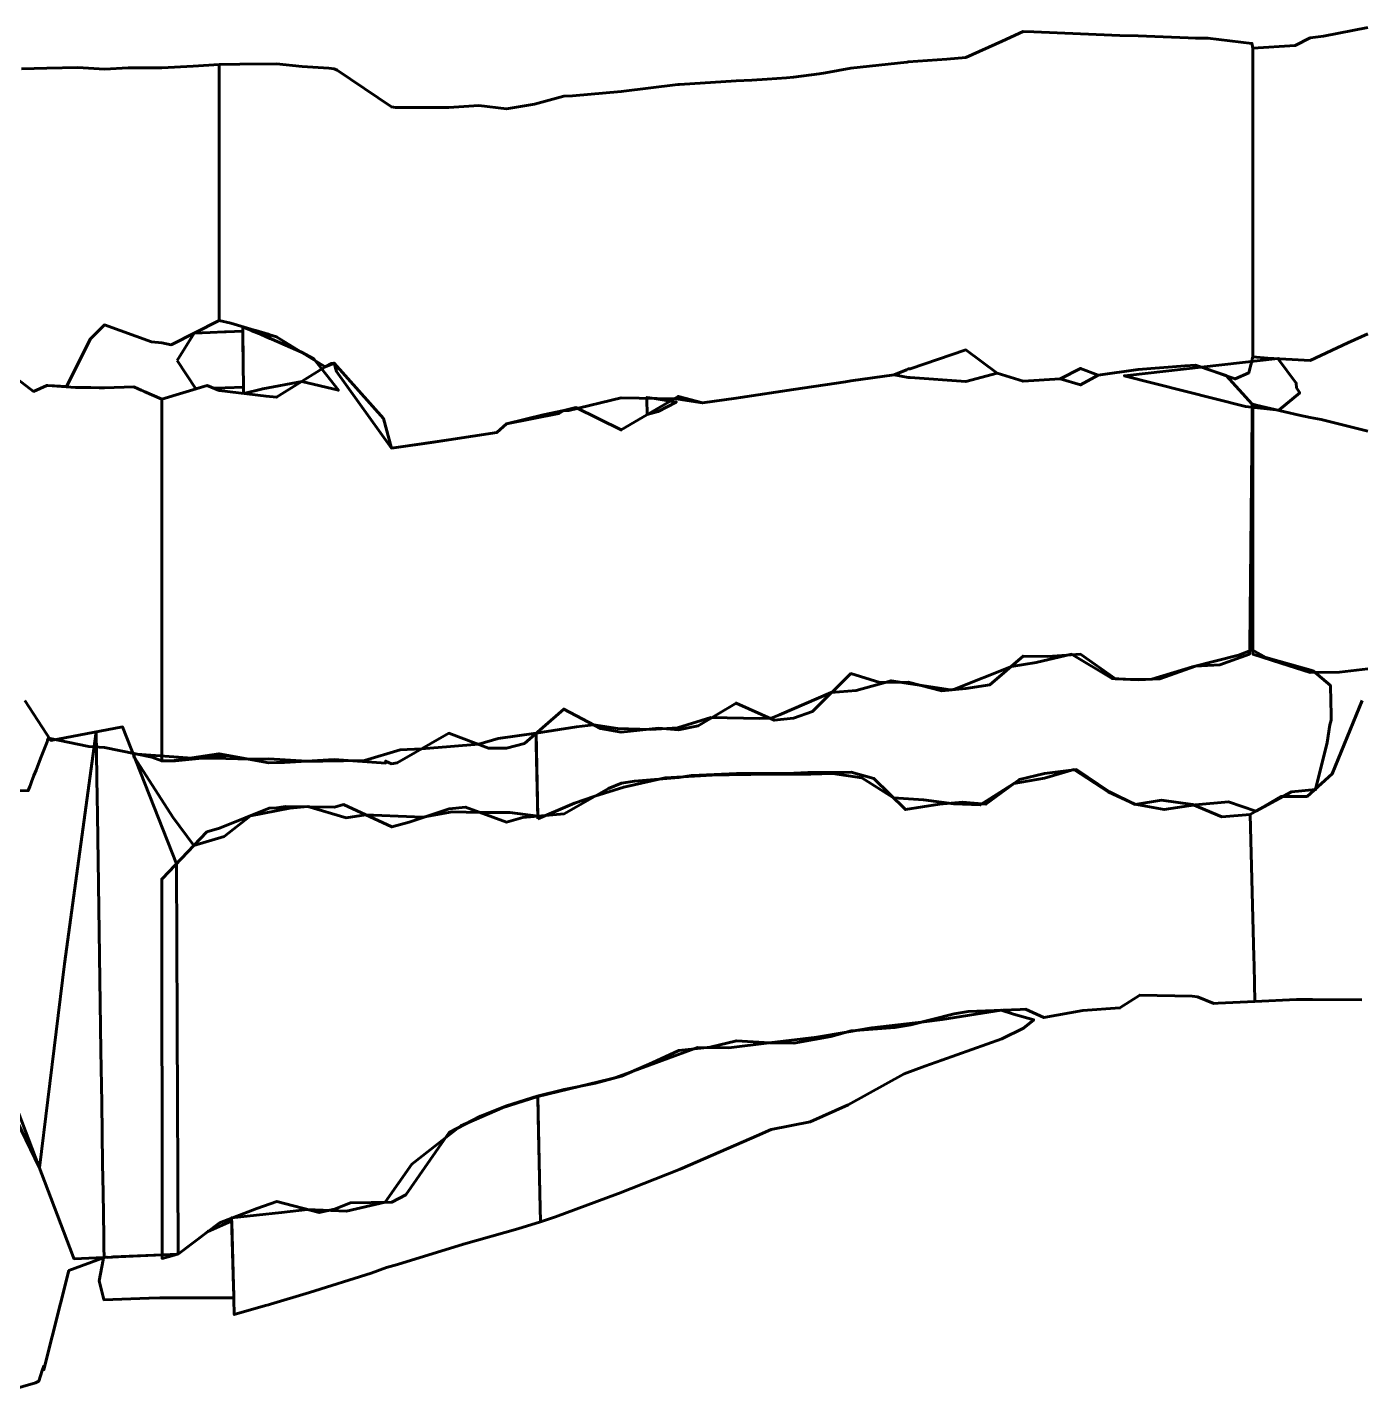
# Model space of a CAD drawing. Header units: millimetres. Extents: x -11105 to 6250, y -8045 to 7046.
# Drawn here: x -3395.06 to -3348.6, y -704.17 to -656.44 of the extents above; entities that cross this region are included whole.
import ezdxf

# ---------------------------------------------------------------- set-up
doc = ezdxf.new("R2010")
doc.units = ezdxf.units.MM
for name, color, linetype in [('C_____20241011082109748007_БДШ-1_5_3_-260_ЮЗРТ_tridb_ОР_12_18', 1, 'Continuous'), ('C_____20241011082109869451_БДШ-1_5_7_-260_ЮЗРТ_ОР_tridb_ОР_01_19', 1, 'Continuous'), ('C_____20241011082109869451_БДШ-1_5_7_-260_ЮЗРТ_ОР_tridb_ОР_12_18', 1, 'Continuous'), ('C_____20241011082111989397_БДШ-2_5_3_-260_ЮЗРТ_ОР_tridb_ОР_12_18', 1, 'Continuous'), ('C_____20241011082112124605_БДШ-2_5_7_260_ЮЗРТ_ОР_tridb_ОР_12_18', 1, 'Continuous'), ('C_____20241011082112242269_БДШ-2_7_9_-260_ЮЗРТ_ОР_tridb_ОР_01_19', 1, 'Continuous'), ('C_____20241011082114058487_БДШ-3_5_3_-260_ЮЗРТ_ОР_tridb_ОР_12_18', 1, 'Continuous'), ('C_____20241011082114190791_БДШ-3_5_7_-260_ЮЗРТ_ОР_tridb_ОР_12_18', 1, 'Continuous'), ('C_____20241011082114343941_БДШ-3_7_9_-260_ЮЗРТ_ОР_tridb_ОР_01_19', 1, 'Continuous'), ('C_____20241011082114937579_БДШ-4_7_9_-260_ЮЗРТ_ОР_tridb_ОР_01_19', 1, 'Continuous'), ('C_____20241011082117105355_БДШ-1_7_3_-280_ЮЗРТ_С_ОБР_tridb_ОР_03_19', 1, 'Continuous'), ('C_____20241011082117105355_БДШ-1_7_3_-280_ЮЗРТ_С_ОБР_tridb_ОР_04_19', 1, 'Continuous'), ('C_____20241011082117226590_БДШ-1_7_9_-280_ЮЗРТ_СОБР_tridb_ОР_05_19', 1, 'Continuous'), ('C_____20241011082123050262_БДШ-2_5_7_-280_ЮЗРТ_ОР_tridb_ОР_04_19', 1, 'Continuous'), ('C_____20241011082123050262_БДШ-2_5_7_-280_ЮЗРТ_ОР_tridb_ОР_05_19', 1, 'Continuous'), ('C_____20241011082124783108_БДШ-3_5_7_-280_ЮЗРТ_ОР_tridb_ОР_04_19', 1, 'Continuous'), ('C_____20241011082124783108_БДШ-3_5_7_-280_ЮЗРТ_ОР_tridb_ОР_05_19', 1, 'Continuous'), ('C_____20241011082125271260_БДШ-3_7_9_-280_ЮЗРТ_ОР_tridb_ОР_06_19', 1, 'Continuous')]:
    doc.layers.add(name, color=color, linetype=linetype)

msp = doc.modelspace()

# ---------------------------------------------------------------- linework, layer by layer
at = {"layer": 'C_____20241011082109748007_БДШ-1_5_3_-260_ЮЗРТ_tridb_ОР_12_18', "color": 18, "linetype": 'Continuous', "lineweight": 60, "ltscale": 0.09, "true_color": 0x000000}
for points in [[(-3351.864, -667.967), (-3352.382, -667.92), (-3352.382, -667.58), (-3352.382, -662.14), (-3352.382, -661.259), (-3352.382, -657.97), (-3352.382, -657.539), (-3352.382, -657.301), (-3352.382, -657.174), (-3352.382, -657.168), (-3350.91, -657.076), (-3350.382, -656.806), (-3349.917, -656.746), (-3348.382, -656.442)], [(-3348.382, -667.121), (-3349.08, -667.425), (-3350.382, -668.044), (-3351.864, -667.967)]]:
    msp.add_lwpolyline(points, dxfattribs=at)
at = {"layer": 'C_____20241011082109869451_БДШ-1_5_7_-260_ЮЗРТ_ОР_tridb_ОР_01_19', "color": 18, "linetype": 'Continuous', "lineweight": 60, "ltscale": 0.09, "true_color": 0x000000}
msp.add_lwpolyline([(-3395.264, -657.89), (-3394.382, -657.858), (-3393.31, -657.84), (-3392.382, -657.891), (-3391.554, -657.852), (-3390.382, -657.853), (-3389.294, -657.795), (-3388.382, -657.737), (-3388.382, -658.449), (-3388.382, -660.992), (-3388.382, -664.768), (-3388.382, -666.491), (-3388.382, -666.552), (-3388.382, -666.655), (-3390.061, -667.495), (-3390.382, -667.433), (-3390.74, -667.395), (-3392.382, -666.806), (-3392.863, -667.291), (-3393.702, -668.947), (-3394.114, -668.931), (-3394.382, -668.913), (-3394.846, -669.121), (-3396.382, -667.956)], dxfattribs=at)
at = {"layer": 'C_____20241011082109869451_БДШ-1_5_7_-260_ЮЗРТ_ОР_tridb_ОР_12_18', "color": 18, "linetype": 'Continuous', "lineweight": 60, "ltscale": 0.09, "true_color": 0x000000}
msp.add_lwpolyline([(-3387.981, -666.745), (-3388.38, -666.655), (-3388.38, -666.553), (-3388.38, -664.778), (-3388.381, -661.006), (-3388.381, -661.003), (-3388.382, -657.737), (-3387.663, -657.722), (-3387.662, -657.722), (-3386.382, -657.711), (-3385.496, -657.8), (-3384.566, -657.864), (-3384.382, -657.885), (-3384.279, -657.927), (-3382.382, -659.211), (-3382.242, -659.228), (-3382.235, -659.228), (-3380.403, -659.237), (-3380.382, -659.237), (-3379.343, -659.163), (-3378.382, -659.274), (-3377.404, -659.115), (-3376.382, -658.838), (-3376.082, -658.82), (-3374.382, -658.675), (-3372.415, -658.435), (-3372.382, -658.433), (-3372.351, -658.43), (-3370.382, -658.302), (-3369.829, -658.274), (-3369.301, -658.248), (-3368.619, -658.193), (-3368.382, -658.174), (-3367.489, -658.054), (-3367.266, -658.024), (-3366.382, -657.858), (-3364.437, -657.657), (-3364.434, -657.657), (-3364.419, -657.653), (-3364.382, -657.644), (-3363.044, -657.552), (-3362.382, -657.49), (-3361.117, -656.917), (-3360.382, -656.579), (-3360.008, -656.595), (-3358.382, -656.671), (-3357.013, -656.729), (-3356.382, -656.738), (-3354.633, -656.804), (-3354.382, -656.812), (-3353.945, -656.816), (-3352.414, -657.002), (-3352.407, -657.042), (-3352.382, -657.174), (-3352.382, -657.301), (-3352.382, -657.539), (-3352.382, -657.97), (-3352.382, -661.239), (-3352.382, -662.117), (-3352.382, -667.65), (-3352.382, -667.92), (-3352.402, -667.997), (-3352.42, -668.066), (-3352.454, -668.193), (-3352.527, -668.472), (-3353.002, -668.688), (-3353.315, -668.578), (-3353.763, -668.421), (-3354.382, -668.203), (-3354.743, -668.225), (-3356.382, -668.359), (-3357.77, -668.559), (-3358.382, -668.32), (-3359.091, -668.686), (-3360.382, -668.767), (-3361.287, -668.491), (-3362.382, -667.677), (-3364.32, -668.331), (-3364.382, -668.337), (-3364.444, -668.366), (-3364.873, -668.545), (-3366.382, -668.757), (-3366.573, -668.785), (-3368.382, -669.056), (-3370.225, -669.328), (-3370.382, -669.351), (-3371.55, -669.524), (-3372.382, -669.393), (-3372.505, -669.384), (-3374.382, -669.34), (-3376.207, -669.781), (-3376.382, -669.79), (-3376.552, -669.891), (-3378.382, -670.249), (-3378.708, -670.548), (-3380.382, -670.81), (-3382.059, -671.049), (-3382.382, -671.096), (-3384.293, -668.433), (-3384.382, -668.136), (-3384.687, -668.27), (-3386.382, -667.218), (-3387.981, -666.745)], dxfattribs=at)
at = {"layer": 'C_____20241011082111989397_БДШ-2_5_3_-260_ЮЗРТ_ОР_tridb_ОР_12_18', "color": 18, "linetype": 'Continuous', "lineweight": 60, "ltscale": 0.09, "true_color": 0x000000}
for points in [[(-3351.412, -678.589), (-3352.382, -678.273), (-3352.382, -677.993), (-3352.382, -670.588), (-3352.382, -670.432), (-3352.382, -670.308), (-3352.382, -670.18), (-3352.382, -669.659), (-3352.382, -669.604), (-3352.382, -669.571), (-3352.266, -669.598), (-3350.769, -669.948), (-3350.382, -670.027), (-3350.003, -670.094), (-3348.382, -670.501)], [(-3348.382, -678.783), (-3349.37, -678.898), (-3350.382, -678.907), (-3351.412, -678.589)]]:
    msp.add_lwpolyline(points, dxfattribs=at)
at = {"layer": 'C_____20241011082112124605_БДШ-2_5_7_260_ЮЗРТ_ОР_tridb_ОР_12_18', "color": 18, "linetype": 'Continuous', "lineweight": 60, "ltscale": 0.09, "true_color": 0x000000}
msp.add_lwpolyline([(-3390.017, -681.986), (-3390.066, -681.987), (-3390.382, -681.989), (-3390.382, -681.989), (-3390.382, -681.982), (-3390.382, -681.91), (-3390.382, -681.883), (-3390.382, -681.818), (-3390.382, -681.777), (-3390.382, -681.727), (-3390.382, -681.67), (-3390.382, -681.638), (-3390.382, -669.529), (-3390.382, -669.509), (-3390.382, -669.503), (-3390.382, -669.474), (-3390.382, -669.473), (-3390.382, -669.457), (-3390.382, -669.447), (-3390.382, -669.434), (-3390.382, -669.395), (-3390.382, -669.387), (-3390.382, -669.387), (-3390.382, -669.387), (-3388.806, -668.919), (-3388.382, -669.087), (-3386.75, -669.287), (-3386.382, -669.322), (-3384.687, -668.27), (-3384.471, -668.144), (-3384.382, -668.136), (-3382.66, -670.066), (-3382.382, -671.096), (-3380.912, -670.887), (-3380.382, -670.81), (-3378.708, -670.548), (-3378.382, -670.249), (-3377.102, -669.938), (-3376.382, -669.79), (-3375.967, -669.686), (-3374.382, -670.461), (-3372.403, -669.295), (-3372.382, -669.296), (-3371.55, -669.524), (-3370.382, -669.351), (-3370.225, -669.328), (-3368.382, -669.056), (-3366.573, -668.785), (-3366.382, -668.757), (-3364.873, -668.545), (-3364.382, -668.639), (-3364.318, -668.634), (-3362.382, -668.777), (-3361.287, -668.491), (-3360.382, -668.767), (-3359.091, -668.686), (-3358.382, -668.892), (-3357.77, -668.559), (-3356.382, -668.359), (-3354.743, -668.225), (-3354.382, -668.203), (-3353.312, -668.569), (-3352.401, -669.571), (-3352.401, -669.603), (-3352.402, -669.659), (-3352.403, -669.759), (-3352.404, -669.855), (-3352.405, -669.975), (-3352.492, -677.992), (-3352.495, -678.272), (-3353.527, -678.64), (-3354.382, -678.694), (-3355.622, -679.136), (-3356.382, -679.17), (-3357.163, -679.137), (-3358.382, -678.278), (-3359.524, -678.357), (-3360.382, -678.341), (-3361.542, -679.338), (-3362.382, -679.472), (-3363.215, -679.549), (-3364.382, -679.245), (-3365.373, -679.26), (-3366.382, -678.948), (-3367.719, -680.267), (-3368.382, -680.497), (-3369.05, -680.573), (-3370.382, -679.979), (-3371.696, -680.767), (-3372.382, -680.904), (-3373.087, -680.856), (-3374.382, -680.986), (-3375.105, -680.863), (-3376.382, -680.185), (-3377.752, -681.385), (-3378.382, -681.548), (-3378.999, -681.55), (-3380.382, -681.028), (-3382.18, -682.053), (-3382.382, -682.091), (-3382.59, -681.996), (-3382.585, -682.036), (-3382.582, -682.056), (-3382.58, -682.07), (-3384.382, -681.94), (-3386.105, -682.05), (-3386.382, -682.049), (-3386.652, -682.058), (-3388.382, -681.743), (-3390.017, -681.986)], dxfattribs=at)
at = {"layer": 'C_____20241011082112242269_БДШ-2_7_9_-260_ЮЗРТ_ОР_tridb_ОР_01_19', "color": 18, "linetype": 'Continuous', "lineweight": 60, "ltscale": 0.09, "true_color": 0x000000}
for points in [[(-3396.382, -667.956), (-3394.846, -669.121), (-3394.382, -668.913), (-3394.382, -668.913), (-3394.369, -668.914), (-3394.367, -668.917), (-3393.384, -668.983), (-3392.848, -668.99), (-3392.568, -668.994), (-3392.508, -668.995), (-3392.382, -668.996), (-3391.357, -668.962), (-3391.21, -669.026), (-3391.105, -669.072), (-3391.045, -669.098), (-3391.027, -669.106), (-3390.996, -669.12), (-3390.382, -669.387), (-3390.382, -669.419), (-3390.382, -669.47), (-3390.382, -669.885), (-3390.382, -670.011), (-3390.382, -670.119), (-3390.382, -670.278), (-3390.382, -670.287), (-3390.382, -670.58), (-3390.382, -670.641), (-3390.382, -670.85), (-3390.382, -681.619), (-3390.382, -681.653), (-3390.382, -681.712), (-3390.382, -681.765), (-3390.382, -681.809), (-3390.382, -681.877), (-3390.382, -681.906), (-3390.382, -681.982), (-3390.382, -681.989), (-3390.049, -681.987), (-3390.017, -681.986), (-3388.401, -681.746), (-3388.382, -681.743), (-3388.137, -681.788), (-3388.064, -681.801), (-3389.909, -681.989), (-3389.916, -681.989), (-3390.382, -681.989)], [(-3390.382, -681.989), (-3390.724, -681.859), (-3392.382, -681.522), (-3392.927, -681.489), (-3394.331, -681.202), (-3394.361, -681.278), (-3394.379, -681.327), (-3394.516, -681.681), (-3394.581, -681.849), (-3394.676, -682.094), (-3394.762, -682.318), (-3394.834, -682.505), (-3394.916, -682.718), (-3394.971, -682.859), (-3394.979, -682.88), (-3395.034, -683.023), (-3396.382, -683.074)]]:
    msp.add_lwpolyline(points, dxfattribs=at)
at = {"layer": 'C_____20241011082114058487_БДШ-3_5_3_-260_ЮЗРТ_ОР_tridb_ОР_12_18', "color": 18, "linetype": 'Continuous', "lineweight": 60, "ltscale": 0.09, "true_color": 0x000000}
for points in [[(-3350.864, -690.299), (-3352.308, -690.368), (-3352.341, -689.122), (-3352.349, -688.818), (-3352.477, -683.856), (-3351.408, -683.232), (-3350.492, -683.23), (-3349.618, -682.446), (-3348.578, -679.893)], [(-3348.586, -690.314), (-3350.309, -690.301), (-3350.864, -690.299)]]:
    msp.add_lwpolyline(points, dxfattribs=at)
at = {"layer": 'C_____20241011082114190791_БДШ-3_5_7_-260_ЮЗРТ_ОР_tridb_ОР_12_18', "color": 18, "linetype": 'Continuous', "lineweight": 60, "ltscale": 0.09, "true_color": 0x000000}
msp.add_lwpolyline([(-3390.371, -699.322), (-3390.372, -699.321), (-3390.372, -699.27), (-3390.372, -699.262), (-3390.372, -699.203), (-3390.372, -699.192), (-3390.372, -699.128), (-3390.372, -699.115), (-3390.372, -699.047), (-3390.372, -699.004), (-3390.372, -698.815), (-3390.372, -698.754), (-3390.372, -698.579), (-3390.372, -698.5), (-3390.373, -698.356), (-3390.373, -698.263), (-3390.373, -698.162), (-3390.377, -687.08), (-3390.377, -686.936), (-3390.377, -686.856), (-3390.377, -686.63), (-3390.377, -686.4), (-3390.377, -686.385), (-3390.377, -686.313), (-3390.377, -686.29), (-3390.377, -686.232), (-3390.377, -686.203), (-3390.377, -686.157), (-3390.377, -686.091), (-3390.376, -686.092), (-3390.371, -686.096), (-3388.81, -684.463), (-3388.371, -684.338), (-3386.637, -683.643), (-3386.371, -683.625), (-3386.078, -683.582), (-3384.371, -683.604), (-3384.051, -683.513), (-3382.371, -684.292), (-3381.771, -684.127), (-3380.371, -683.662), (-3379.802, -683.602), (-3378.371, -684.12), (-3377.802, -683.957), (-3376.371, -683.832), (-3374.822, -682.947), (-3374.371, -682.769), (-3373.921, -682.702), (-3372.371, -682.574), (-3371.932, -682.497), (-3370.371, -682.426), (-3368.86, -682.425), (-3368.371, -682.421), (-3367.887, -682.399), (-3366.371, -682.379), (-3365.578, -682.601), (-3364.485, -683.684), (-3363.295, -683.503), (-3362.491, -683.423), (-3361.681, -683.503), (-3360.511, -682.635), (-3359.638, -682.435), (-3358.519, -682.295), (-3357.38, -683.073), (-3356.487, -683.505), (-3355.562, -683.364), (-3354.486, -683.513), (-3353.468, -683.935), (-3352.477, -683.856), (-3352.349, -688.818), (-3352.341, -689.122), (-3352.308, -690.368), (-3353.589, -690.433), (-3353.74, -690.437), (-3354.313, -690.212), (-3354.494, -690.188), (-3356.315, -690.151), (-3357.014, -690.596), (-3358.302, -690.682), (-3359.666, -690.93), (-3360.304, -690.642), (-3360.49, -690.654), (-3362.303, -690.718), (-3362.788, -690.805), (-3364.291, -691.19), (-3364.854, -691.273), (-3366.371, -691.389), (-3367.079, -691.586), (-3368.371, -691.818), (-3369.203, -691.808), (-3370.371, -691.736), (-3371.285, -691.962), (-3372.371, -692.073), (-3373.299, -692.503), (-3374.371, -692.969), (-3375.272, -693.213), (-3376.371, -693.436), (-3377.304, -693.671), (-3378.371, -694.001), (-3379.284, -694.366), (-3380.371, -694.939), (-3381.888, -697.111), (-3382.371, -697.363), (-3383.812, -697.385), (-3384.371, -697.606), (-3384.9, -697.727), (-3386.371, -697.333), (-3387.072, -697.581), (-3388.371, -698.076), (-3389.802, -699.166), (-3390.371, -699.322), (-3390.371, -699.322)], dxfattribs=at)
at = {"layer": 'C_____20241011082114343941_БДШ-3_7_9_-260_ЮЗРТ_ОР_tridb_ОР_01_19', "color": 18, "linetype": 'Continuous', "lineweight": 60, "ltscale": 0.09, "true_color": 0x000000}
msp.add_lwpolyline([(-3395.147, -679.887), (-3394.252, -681.275), (-3391.75, -680.809), (-3389.874, -685.576), (-3389.848, -691.105), (-3389.835, -694.046), (-3389.825, -696.203), (-3389.824, -696.311), (-3389.811, -699.142), (-3389.811, -699.143), (-3389.811, -699.145), (-3389.811, -699.145), (-3389.811, -699.148), (-3389.811, -699.149), (-3389.811, -699.15), (-3389.811, -699.151), (-3389.811, -699.154), (-3389.811, -699.155), (-3389.811, -699.156), (-3389.811, -699.156), (-3389.811, -699.16), (-3389.811, -699.16), (-3389.811, -699.161), (-3389.811, -699.162), (-3389.811, -699.163), (-3389.811, -699.164), (-3389.811, -699.164), (-3389.811, -699.165), (-3389.811, -699.166), (-3389.811, -699.167), (-3389.811, -699.167), (-3389.811, -699.168), (-3389.842, -699.153), (-3389.841, -699.17), (-3393.432, -699.333), (-3393.455, -699.285), (-3396.372, -691.654)], dxfattribs=at)
at = {"layer": 'C_____20241011082114937579_БДШ-4_7_9_-260_ЮЗРТ_ОР_tridb_ОР_01_19', "color": 18, "linetype": 'Continuous', "lineweight": 60, "ltscale": 0.09, "true_color": 0x000000}
msp.add_lwpolyline([(-3395.429, -694.527), (-3394.645, -696.17), (-3393.772, -689.062), (-3392.667, -680.98), (-3392.632, -683.316), (-3392.625, -683.798), (-3392.611, -684.746), (-3392.61, -684.795), (-3392.608, -684.919), (-3392.603, -685.247), (-3392.602, -685.307), (-3392.602, -685.339), (-3392.602, -685.357), (-3392.601, -685.391), (-3392.601, -685.426), (-3392.6, -685.442), (-3392.6, -685.466), (-3392.502, -692.092), (-3392.475, -693.904), (-3392.443, -696.026), (-3392.428, -697.02), (-3392.406, -698.544), (-3392.4, -698.948), (-3392.395, -699.269), (-3392.395, -699.286), (-3393.619, -699.747), (-3394.488, -703.192), (-3394.486, -703.064), (-3394.549, -703.224), (-3394.67, -703.596), (-3394.783, -703.649), (-3396.553, -704.169)], dxfattribs=at)
at = {"layer": 'C_____20241011082117105355_БДШ-1_7_3_-280_ЮЗРТ_С_ОБР_tridb_ОР_03_19', "color": 18, "linetype": 'Continuous', "lineweight": 60, "ltscale": 0.09, "true_color": 0x000000}
for points in [[(-3352.642, -669.642), (-3356.86, -668.575), (-3356.746, -668.562), (-3351.51, -667.973), (-3350.87, -668.83), (-3350.858, -668.995), (-3350.749, -669.165), (-3351.473, -669.776), (-3352.642, -669.642)], [(-3373.474, -669.926), (-3373.485, -669.396), (-3373.487, -669.332), (-3373.218, -669.366), (-3372.462, -669.495), (-3373.095, -669.82), (-3373.474, -669.926)]]:
    msp.add_lwpolyline(points, dxfattribs=at)
at = {"layer": 'C_____20241011082117105355_БДШ-1_7_3_-280_ЮЗРТ_С_ОБР_tridb_ОР_04_19', "color": 18, "linetype": 'Continuous', "lineweight": 60, "ltscale": 0.09, "true_color": 0x000000}
msp.add_lwpolyline([(-3387.53, -669.191), (-3387.531, -669.106), (-3387.559, -667.003), (-3387.56, -666.886), (-3386.927, -667.14), (-3385.522, -667.752), (-3385.092, -667.991), (-3384.228, -669.083), (-3385.501, -668.776), (-3386.866, -669.03), (-3387.53, -669.191)], dxfattribs=at)
at = {"layer": 'C_____20241011082117226590_БДШ-1_7_9_-280_ЮЗРТ_СОБР_tridb_ОР_05_19', "color": 18, "linetype": 'Continuous', "lineweight": 60, "ltscale": 0.09, "true_color": 0x000000}
for points in [[(-3389.847, -668.048), (-3389.253, -667.09), (-3388.696, -667.068), (-3388.193, -667.048), (-3388.139, -667.045), (-3387.559, -667.022), (-3387.554, -667.352), (-3387.533, -668.969), (-3388.172, -668.995), (-3388.575, -669.011), (-3388.806, -668.919), (-3389.201, -669.036), (-3389.847, -668.048)], [(-3387.107, -667.004), (-3386.679, -667.13), (-3386.626, -667.146), (-3386.623, -667.227), (-3386.621, -667.273), (-3386.927, -667.14), (-3387.253, -667.01), (-3387.191, -667.007), (-3387.107, -667.004)]]:
    msp.add_lwpolyline(points, dxfattribs=at)
at = {"layer": 'C_____20241011082123050262_БДШ-2_5_7_-280_ЮЗРТ_ОР_tridb_ОР_04_19', "color": 18, "linetype": 'Continuous', "lineweight": 60, "ltscale": 0.09, "true_color": 0x000000}
msp.add_lwpolyline([(-3377.284, -684.014), (-3377.284, -684.014), (-3377.338, -681.416), (-3377.346, -681.029), (-3375.936, -680.81), (-3375.351, -680.732), (-3374.51, -680.858), (-3373.348, -680.902), (-3372.416, -680.842), (-3371.256, -680.478), (-3369.548, -680.509), (-3369.155, -680.507), (-3368.867, -680.385), (-3367.073, -679.607), (-3366.199, -679.542), (-3364.981, -679.199), (-3362.925, -679.521), (-3362.874, -679.518), (-3362.771, -679.497), (-3360.79, -678.707), (-3359.924, -678.561), (-3358.699, -678.274), (-3357.287, -679.123), (-3356.58, -679.154), (-3355.895, -679.139), (-3354.489, -678.71), (-3352.877, -678.303), (-3352.401, -678.12), (-3351.933, -678.387), (-3350.285, -678.856), (-3349.683, -679.369), (-3349.672, -679.926), (-3349.66, -680.359), (-3349.655, -680.578), (-3349.697, -680.731), (-3349.793, -681.347), (-3350.199, -682.993), (-3351.04, -683.071), (-3352.284, -683.741), (-3353.231, -683.419), (-3354.389, -683.523), (-3355.466, -683.686), (-3356.49, -683.503), (-3357.42, -683.063), (-3358.616, -682.295), (-3359.634, -682.587), (-3360.706, -682.78), (-3361.874, -683.524), (-3362.792, -683.481), (-3363.858, -683.347), (-3364.897, -683.276), (-3366.005, -682.585), (-3367.015, -682.43), (-3367.772, -682.456), (-3369.115, -682.452), (-3370.622, -682.481), (-3371.214, -682.486), (-3372.849, -682.583), (-3373.311, -682.68), (-3374.294, -682.903), (-3375.3, -683.22), (-3376.005, -683.463), (-3376.17, -683.534), (-3377.284, -684.014)], dxfattribs=at)
at = {"layer": 'C_____20241011082123050262_БДШ-2_5_7_-280_ЮЗРТ_ОР_tridb_ОР_05_19', "color": 18, "linetype": 'Continuous', "lineweight": 60, "ltscale": 0.09, "true_color": 0x000000}
msp.add_lwpolyline([(-3391.35, -681.885), (-3391.351, -681.814), (-3391.334, -681.738), (-3391.242, -681.752), (-3389.33, -681.896), (-3388.56, -681.9), (-3387.329, -681.935), (-3386.65, -681.923), (-3385.327, -682), (-3384.769, -682.003), (-3383.328, -681.974), (-3382.081, -681.608), (-3381.335, -681.571), (-3380.322, -681.489), (-3379.338, -681.409), (-3378.669, -681.212), (-3377.346, -681.021), (-3377.286, -683.912), (-3378.266, -683.79), (-3379.289, -683.788), (-3380.267, -683.761), (-3381.286, -683.954), (-3382.145, -683.921), (-3383.288, -683.867), (-3383.964, -683.974), (-3385.295, -683.575), (-3385.918, -683.639), (-3387.289, -683.903), (-3388.212, -684.624), (-3389.267, -684.942), (-3389.994, -683.952), (-3391.331, -681.874), (-3391.35, -681.885)], dxfattribs=at)
at = {"layer": 'C_____20241011082124783108_БДШ-3_5_7_-280_ЮЗРТ_ОР_tridb_ОР_04_19', "color": 18, "linetype": 'Continuous', "lineweight": 60, "ltscale": 0.09, "true_color": 0x000000}
msp.add_lwpolyline([(-3377.193, -698.047), (-3377.194, -698.047), (-3377.215, -697.055), (-3377.215, -697.049), (-3377.27, -694.399), (-3377.284, -693.681), (-3374.79, -693.08), (-3374.601, -693.032), (-3374.18, -692.883), (-3371.724, -691.972), (-3370.634, -691.984), (-3369.227, -691.808), (-3367.567, -691.612), (-3366.534, -691.439), (-3365.65, -691.293), (-3363.841, -691.082), (-3363.204, -690.999), (-3361.15, -690.672), (-3360.714, -690.813), (-3360.014, -691.01), (-3360.375, -691.295), (-3361.128, -691.677), (-3363.215, -692.414), (-3363.807, -692.626), (-3364.521, -692.888), (-3366.479, -693.976), (-3367.8, -694.567), (-3369.16, -694.83), (-3369.659, -695.05), (-3371.712, -695.95), (-3372.329, -696.21), (-3374.479, -697.057), (-3374.513, -697.07), (-3375.231, -697.343), (-3376.672, -697.872), (-3377.192, -698.046), (-3377.193, -698.047)], dxfattribs=at)
at = {"layer": 'C_____20241011082124783108_БДШ-3_5_7_-280_ЮЗРТ_ОР_tridb_ОР_05_19', "color": 18, "linetype": 'Continuous', "lineweight": 60, "ltscale": 0.09, "true_color": 0x000000}
msp.add_lwpolyline([(-3386.768, -700.965), (-3387.856, -701.276), (-3387.886, -700.201), (-3387.891, -700.03), (-3387.894, -699.92), (-3387.951, -697.904), (-3386.213, -697.724), (-3385.303, -697.619), (-3383.952, -697.679), (-3382.608, -697.367), (-3381.67, -696.041), (-3379.966, -694.705), (-3378.533, -694.078), (-3377.287, -693.681), (-3377.214, -697.053), (-3377.192, -698.046), (-3377.986, -698.292), (-3379.875, -698.823), (-3382.171, -699.535), (-3382.558, -699.64), (-3383.091, -699.831), (-3385.24, -700.507), (-3386.601, -700.914), (-3386.664, -700.932), (-3386.768, -700.965)], dxfattribs=at)
at = {"layer": 'C_____20241011082125271260_БДШ-3_7_9_-280_ЮЗРТ_ОР_tridb_ОР_06_19', "color": 18, "linetype": 'Continuous', "lineweight": 60, "ltscale": 0.09, "true_color": 0x000000}
for points in [[(-3392.425, -699.374), (-3392.423, -699.367), (-3392.424, -699.334), (-3392.411, -699.292), (-3392.382, -699.285), (-3392.382, -699.285), (-3392.297, -699.281), (-3392.28, -699.28), (-3392.281, -699.286), (-3392.102, -699.272), (-3392.083, -699.271), (-3390.372, -699.194), (-3390.372, -699.258), (-3390.372, -699.273), (-3390.372, -699.321), (-3390.372, -699.321), (-3390.371, -699.322), (-3390.366, -699.321), (-3390.162, -699.265), (-3390.034, -699.23), (-3389.802, -699.166), (-3389.042, -698.587), (-3388.779, -698.387), (-3388.493, -698.258), (-3387.948, -698.012), (-3387.947, -698.067), (-3387.885, -700.26), (-3387.875, -700.601), (-3387.873, -700.674), (-3387.872, -700.687), (-3387.872, -700.698), (-3388.339, -700.697), (-3388.406, -700.697), (-3390.435, -700.695), (-3390.435, -700.695), (-3390.455, -700.695), (-3390.819, -700.707), (-3390.828, -700.707), (-3392.397, -700.758), (-3392.398, -700.755), (-3392.398, -700.752), (-3392.563, -700.107), (-3392.425, -699.374)], [(-3387.951, -697.931), (-3387.954, -697.917), (-3387.951, -697.916), (-3387.951, -697.931)]]:
    msp.add_lwpolyline(points, dxfattribs=at)

doc.saveas('drawing.dxf')
